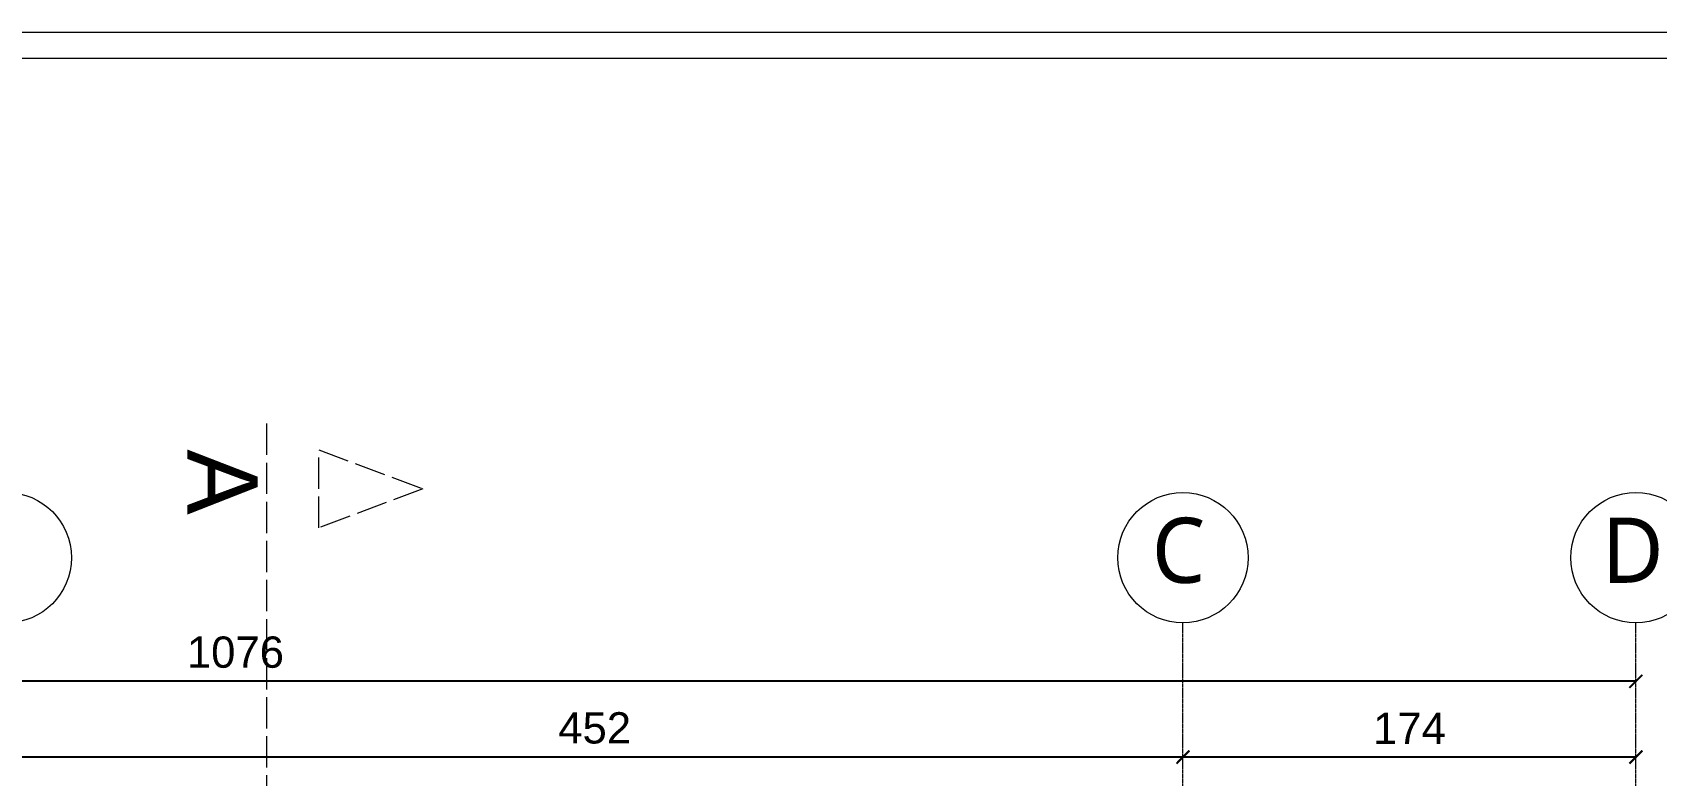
# Model space of a CAD drawing. Header units: millimetres. Extents: x 14753 to 45183, y 5640 to 19518.
# Drawn here: x 20511 to 21135, y 17272 to 17558 of the extents above; entities that cross this region are included whole.
import ezdxf

# ---------------------------------------------------------------- set-up
doc = ezdxf.new("R2010")
doc.units = ezdxf.units.MM
for name, pattern in [('ACAD_ISO02W100', [15, 12, -3]), ('DASHDOT', [25.4, 12.7, -6.35, 0, -6.35]), ('DASHDOT2', [0.5, 0.25, -0.125, 0, -0.125])]:
    doc.linetypes.add(name, pattern=pattern)
for name, color, linetype, lineweight in [('CERCEVE', 66, 'Continuous', 0), ('k aks', 44, 'DASHDOT', 18), ('k dis olcu', 43, 'Continuous', 18), ('kesiklii çizgi', 244, 'ACAD_ISO02W100', 5)]:
    doc.layers.add(name, color=color, linetype=linetype, lineweight=lineweight)
doc.layers.add('Standart', color=7, linetype='Continuous')
doc.styles.add('MtXpl_Segoe_UI', font='segoeui.ttf')
doc.styles.get("Standard").update_dxf_attribs({"font": 'arial.ttf'})
doc.dimstyles.new('icölcü', dxfattribs={"dimtxt": 12, "dimasz": 5, "dimexe": 1.25, "dimexo": 0.625, "dimgap": 5, "dimtad": 1, "dimdec": 0, "dimtxsty": 'Standard', "dimblk": 'ARCHTICK', "dimcen": -10, "dimse1": 1, "dimse2": 1, "dimadec": 0, "dimazin": 0, "dimtfac": 1, "dimtdec": 0, "dimtix": 1, "dimtmove": 0, "dimatfit": 3, "dimldrblk": 'ARCHTICK', "dimfxl": 1, "dimarcsym": 0})

# ---------------------------------------------------------------- blocks, each defined once
blk = doc.blocks.new('KESİT')
at = {"layer": 'kesiklii çizgi', "color": 3}
for p, q in [((381060, 4552610), (381060, 4551290)), ((381040, 4552600), (381000, 4552585)), ((381000, 4552585), (381040, 4552570))]:
    blk.add_line(p, q, dxfattribs=at)
blk.add_lwpolyline([(381040, 4552570), (381040, 4552600)], dxfattribs=at)
blk.add_text('A', height=27, rotation=90, dxfattribs=at).set_placement((381090.5, 4552575))
blk = doc.blocks.new('_ArchTick')
at = {"color": 0, "linetype": 'ByBlock', "const_width": 0.15}
blk.add_lwpolyline([(-0.5, -0.5), (0.5, 0.5)], dxfattribs=at)
blk = doc.blocks.new('*D72')
at = {"layer": 'Defpoints', "color": 0, "transparency": 16777216}
for p in [(20051.39, 17308.54), (20051.39, 17308.54), (21127.39, 17308.54)]:
    blk.add_point(p, dxfattribs=at)
at = {"layer": 'k dis olcu', "color": 0, "lineweight": -2, "transparency": 16777216}
blk.add_line((21127.39, 17308.54), (20051.39, 17308.54), dxfattribs=at)
at = {"layer": 'k dis olcu', "color": 0, "lineweight": -2, "transparency": 16777216, "xscale": 5, "yscale": 5, "zscale": 5, "rotation": 180}
blk.add_blockref('_ArchTick', (20051.39, 17308.54), dxfattribs=at)
at = {"layer": 'k dis olcu', "color": 0, "lineweight": -2, "transparency": 16777216, "xscale": 5, "yscale": 5, "zscale": 5}
blk.add_blockref('_ArchTick', (21127.39, 17308.54), dxfattribs=at)
at = {"layer": 'k dis olcu', "color": 0, "transparency": 16777216, "insert": (20589.39, 17319.67), "char_height": 12, "attachment_point": 5}
blk.add_mtext('1076', dxfattribs=at)
blk = doc.blocks.new('*D73')
at = {"layer": 'Defpoints', "color": 0, "transparency": 16777216}
for p in [(20953.39, 17279.46), (20953.39, 17279.46), (21127.39, 17279.46)]:
    blk.add_point(p, dxfattribs=at)
at = {"layer": 'k dis olcu', "color": 0, "lineweight": -2, "transparency": 16777216}
blk.add_line((21127.39, 17279.46), (20953.39, 17279.46), dxfattribs=at)
at = {"layer": 'k dis olcu', "color": 0, "lineweight": -2, "transparency": 16777216, "xscale": 5, "yscale": 5, "zscale": 5, "rotation": 180}
blk.add_blockref('_ArchTick', (20953.39, 17279.46), dxfattribs=at)
at = {"layer": 'k dis olcu', "color": 0, "lineweight": -2, "transparency": 16777216, "xscale": 5, "yscale": 5, "zscale": 5}
blk.add_blockref('_ArchTick', (21127.39, 17279.46), dxfattribs=at)
at = {"layer": 'k dis olcu', "color": 0, "transparency": 16777216, "insert": (21040.39, 17290.48), "char_height": 12, "attachment_point": 5}
blk.add_mtext('174', dxfattribs=at)
blk = doc.blocks.new('*D74')
at = {"layer": 'Defpoints', "color": 0, "transparency": 16777216}
for p in [(20501.39, 17279.46), (20501.39, 17279.46), (20953.39, 17279.46)]:
    blk.add_point(p, dxfattribs=at)
at = {"layer": 'k dis olcu', "color": 0, "lineweight": -2, "transparency": 16777216}
blk.add_line((20953.39, 17279.46), (20501.39, 17279.46), dxfattribs=at)
at = {"layer": 'k dis olcu', "color": 0, "lineweight": -2, "transparency": 16777216, "xscale": 5, "yscale": 5, "zscale": 5, "rotation": 180}
blk.add_blockref('_ArchTick', (20501.39, 17279.46), dxfattribs=at)
at = {"layer": 'k dis olcu', "color": 0, "lineweight": -2, "transparency": 16777216, "xscale": 5, "yscale": 5, "zscale": 5}
blk.add_blockref('_ArchTick', (20953.39, 17279.46), dxfattribs=at)
at = {"layer": 'k dis olcu', "color": 0, "transparency": 16777216, "insert": (20727.39, 17290.59), "char_height": 12, "attachment_point": 5}
blk.add_mtext('452', dxfattribs=at)
blk = doc.blocks.new('KT')
at = {"layer": 'k aks', "linetype": 'DASHDOT2'}
for p, q in [((381554.61, 4549658.12), (381554.61, 4550790.52)), ((381728.61, 4549658.12), (381728.61, 4550790.52))]:
    blk.add_line(p, q, dxfattribs=at)
at = {"layer": 'k aks', "linetype": 'Continuous'}
for centre in [(381102.61, 4550815.52), (381554.61, 4550815.52), (381728.61, 4550815.52)]:
    blk.add_circle(centre, 25, dxfattribs=at)
at = {"layer": 'k aks', "style": 'MtXpl_Segoe_UI'}
for s, p in [('C', (381542.59, 4550805.86)), ('D', (381715.52, 4550805.86))]:
    blk.add_text(s, height=25, dxfattribs=at).set_placement(p)

msp = doc.modelspace()

# ---------------------------------------------------------------- linework, layer by layer
at = {"layer": 'CERCEVE'}
for points in [[(19727.42, 15632.61), (21447.89, 15632.61), (21447.89, 17557.61), (19727.42, 17557.61)], [(19737.42, 15642.61), (21437.89, 15642.61), (21437.89, 17547.61), (19737.42, 17547.61)]]:
    msp.add_lwpolyline(points, close=True, dxfattribs=at)

# ---------------------------------------------------------------- block references
at = {"layer": 'k aks'}
msp.add_blockref('KT', (-360601.22, -4533459.51), dxfattribs=at)
at = {"layer": 'Standart', "xscale": -1}
msp.add_blockref('KESİT', (401661.39, -4535202.54), dxfattribs=at)

# ---------------------------------------------------------------- dimensions: what is measured, and where the dimension line sits
at = {"layer": 'k dis olcu'}
for base, p1, p2, picture, middle in [((20051.39, 17308.54), (21127.39, 17308.54), (20051.39, 17308.54), '*D72', (20589.39, 17319.67)), ((20501.39, 17279.46), (20953.39, 17279.46), (20501.39, 17279.46), '*D74', (20727.39, 17290.59)), ((20953.39, 17279.46), (21127.39, 17279.46), (20953.39, 17279.46), '*D73', (21040.39, 17290.48))]:
    dim = msp.add_linear_dim(base=base, p1=p1, p2=p2, angle=180, dimstyle='icölcü', dxfattribs=at)
    dim.commit()
    dim.dimension.update_dxf_attribs({"geometry": picture, "text_midpoint": middle})

doc.saveas('drawing.dxf')
